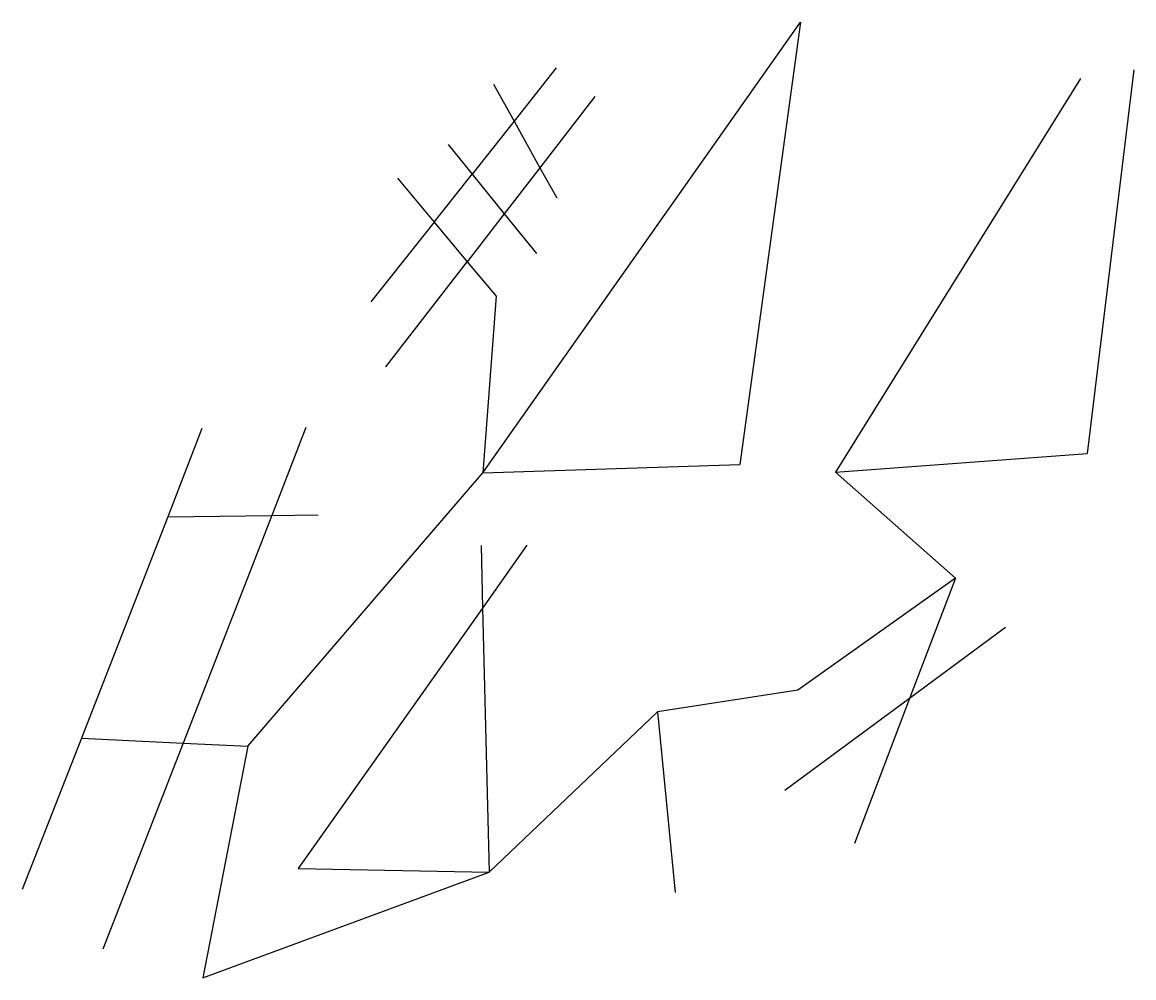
# Model space of a CAD drawing. Header units: inches. Extents: x 459886 to 517353, y 5732621 to 5782001.
import ezdxf

# ---------------------------------------------------------------- set-up
doc = ezdxf.new("R2010")
doc.units = ezdxf.units.IN
doc.header["$MEASUREMENT"] = 0

msp = doc.modelspace()

# ---------------------------------------------------------------- linework, layer by layer
for points in [[(483708, 5758717), (500131, 5782001), (496978, 5759149)], [(487491, 5779642), (485313, 5776885)], [(517353, 5779544), (514949, 5759720)], [(514600, 5779101), (501931, 5758754)], [(484250, 5778797), (485313, 5776885)], [(489492, 5778164), (486650, 5774482)], [(485313, 5776885), (483144, 5774145)], [(485313, 5776885), (486650, 5774482)], [(481899, 5775683), (483144, 5774145)], [(486650, 5774482), (484804, 5772094)], [(486650, 5774482), (487518, 5772923)], [(479293, 5773944), (481185, 5771674)], [(481185, 5771674), (483144, 5774145)], [(483144, 5774145), (484804, 5772094)], [(484804, 5772094), (482894, 5769626)], [(484804, 5772094), (486466, 5770044)], [(481185, 5771674), (477914, 5767553)], [(481185, 5771674), (482894, 5769626)], [(478679, 5764193), (482894, 5769626)], [(482894, 5769626), (484386, 5767840), (483708, 5758717)], [(469180, 5761001), (467408, 5756442)], [(474548, 5761058), (472786, 5756513)], [(501931, 5758754), (514949, 5759720)], [(483708, 5758717), (496978, 5759149)], [(471554, 5744586), (483708, 5758717)], [(501931, 5758754), (508135, 5753276)], [(467408, 5756442), (472786, 5756513)], [(472786, 5756513), (468210, 5744749)], [(472786, 5756513), (475191, 5756546)], [(467408, 5756442), (465977, 5752766), (462949, 5745010)], [(483607, 5754967), (483686, 5751726)], [(485980, 5754976), (483686, 5751726)], [(508135, 5753276), (499987, 5747487), (492731, 5746355)], [(508135, 5753276), (505766, 5747048)], [(483686, 5751726), (474153, 5738274), (484023, 5738074)], [(483686, 5751726), (484023, 5738074)], [(510729, 5750716), (505766, 5747048)], [(505766, 5747048), (499309, 5742292)], [(505766, 5747048), (502909, 5739561)], [(492731, 5746355), (484023, 5738074)], [(492731, 5746355), (493647, 5737031)], [(462949, 5745010), (459886, 5737188)], [(462949, 5745010), (468210, 5744749)], [(468210, 5744749), (464047, 5734095)], [(468210, 5744749), (471554, 5744586)], [(471554, 5744586), (469217, 5732621), (484023, 5738074)]]:
    msp.add_lwpolyline(points)

doc.saveas('drawing.dxf')
